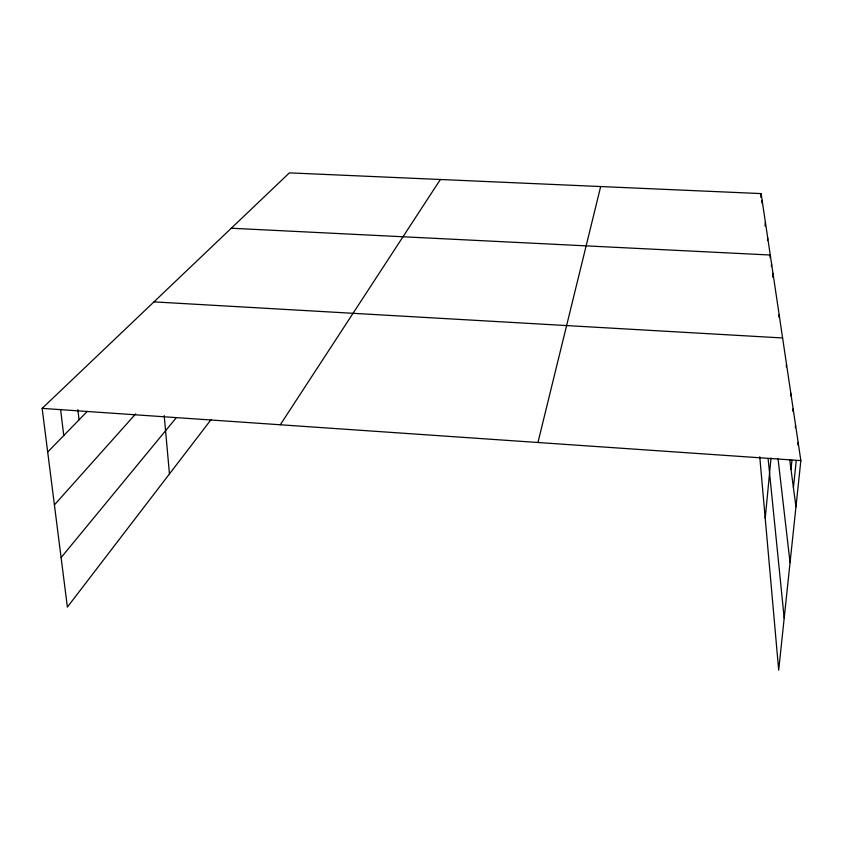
<?xml version="1.0" encoding="UTF-8"?>
<svg xmlns="http://www.w3.org/2000/svg" width="843" height="843" viewBox="0 0 843 843"><rect width="100%" height="100%" fill="white"/><g stroke="black" fill="none" stroke-linecap="round" stroke-linejoin="round"><path stroke-width="1.26" d="M760.786 197.41L761.124 193.595L289.412 172.868L42.15 408.381L67.387 607.086L211.161 419.508M761.903 202.963L762.125 200.381M765.033 226.05L765.37 222.173M767.499 240.571L767.731 238M770.028 257.568L770.26 255.018L231.277 228.232M771.356 266.599L771.598 264.007M772.641 277.147L772.989 273.343M778.89 317.158L779.132 314.618M765.212 518.287L771.018 458.128M786.266 366.831L786.519 364.281M790.565 395.778L790.818 393.196M792.873 411.31L793.137 408.76M791.008 469.446L791.946 460.32M795.307 427.738L795.571 425.135M793.421 487.633L796.256 460.489M797.868 444.967L798.142 442.385M761.124 193.595L800.85 460.594L778.69 670.132L759.754 456.769M537.95 442.501L600.68 186.545M280.298 424.767L440.373 179.496M61.107 557.592L175.955 418.117M54.416 504.904L135.681 413.871M47.693 452.048L87.261 411.395M153.963 301.878L782.599 337.969M42.15 408.381L800.85 460.594M789.701 459.583L795.961 506.812M60.612 409.603L63.762 435.536M77.883 409.645L79.063 419.814M778.026 458.508L790.06 562.629M768.131 458.898L784.19 618.119M164.206 415.599L169.454 473.924"/></g></svg>
